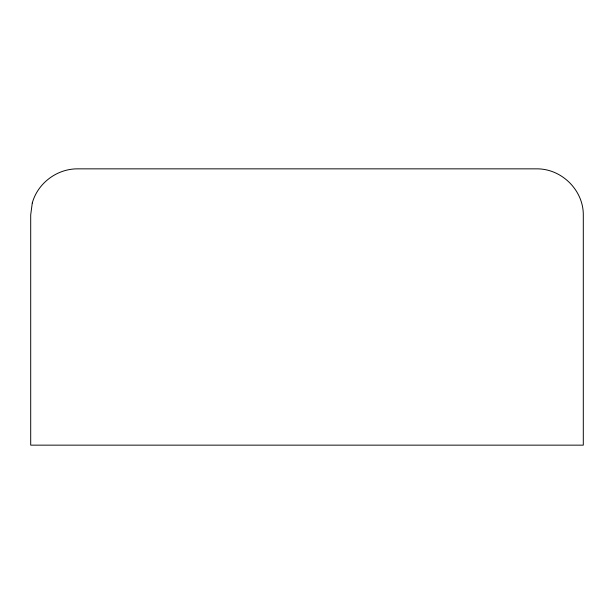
<?xml version="1.0" encoding="UTF-8"?>
<svg xmlns="http://www.w3.org/2000/svg" width="614" height="614" viewBox="0 0 614 614"><rect width="100%" height="100%" fill="white"/><g stroke="black" fill="none" stroke-linecap="round" stroke-linejoin="round"><path stroke-width="0.92" d="M32.281 202.981L30.7 214.9L30.7 445.15L583.3 445.15L583.3 214.9C583.43 190.102 561.564 168.673 536.851 168.85L77.149 168.85C56.711 168.957 37.753 183.241 32.281 202.981"/></g></svg>
